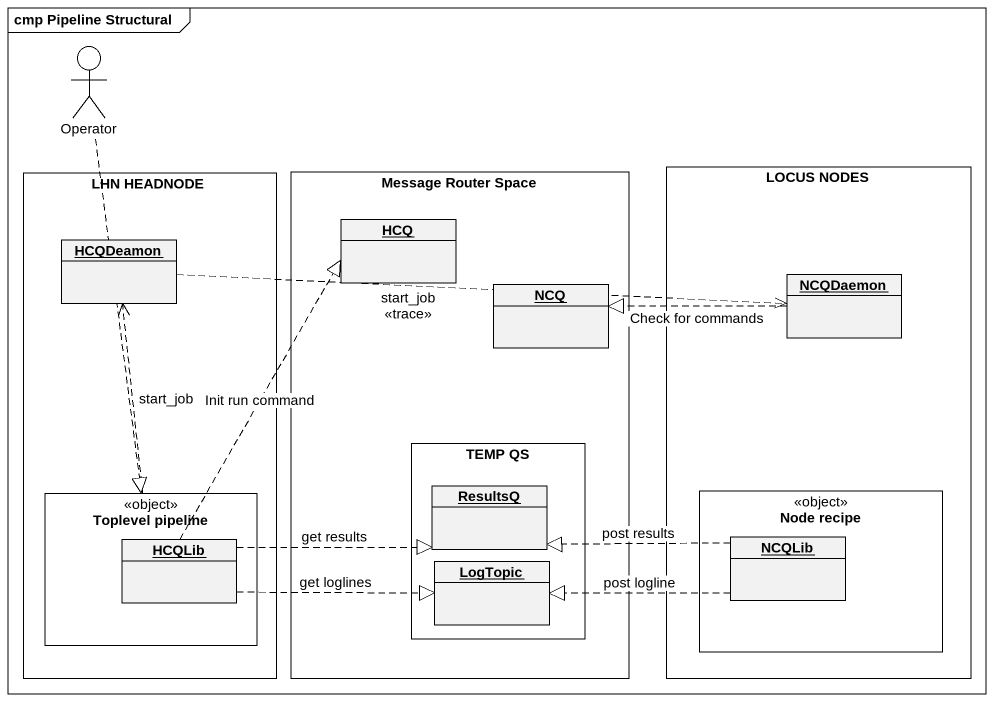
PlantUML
@startuml
mainframe cmp Pipeline Structural
allowmixing
hide circle
hide empty members
actor Operator
rectangle "LHN HEADNODE" as LHN_HEADNODE {
  object HCQDeamon
  rectangle "Toplevel pipeline" as Toplevel_pipeline <<object>> {
    object HCQLib
  }
}
rectangle "Message Router Space" as Message_Router_Space {
  object HCQ
  object NCQ
  rectangle "TEMP QS" as TEMP_QS {
    object ResultsQ
    object LogTopic
  }
}
rectangle "LOCUS NODES" as LOCUS_NODES {
  object NCQDaemon
  rectangle "Node recipe" as Node_recipe <<object>> {
    object NCQLib
  }
}
Operator ..|> Toplevel_pipeline
HCQDeamon .right.> NCQDaemon : start_job\n<<trace>>
NCQDaemon .left.|> NCQ : Check for commands
Toplevel_pipeline .up.> HCQDeamon : start_job
HCQLib .up.|> HCQ : Init run command
HCQLib .right.|> ResultsQ : get results
HCQLib .right.|> LogTopic : get loglines
NCQLib .left.|> ResultsQ : post results
NCQLib .left.|> LogTopic : post logline
@enduml
